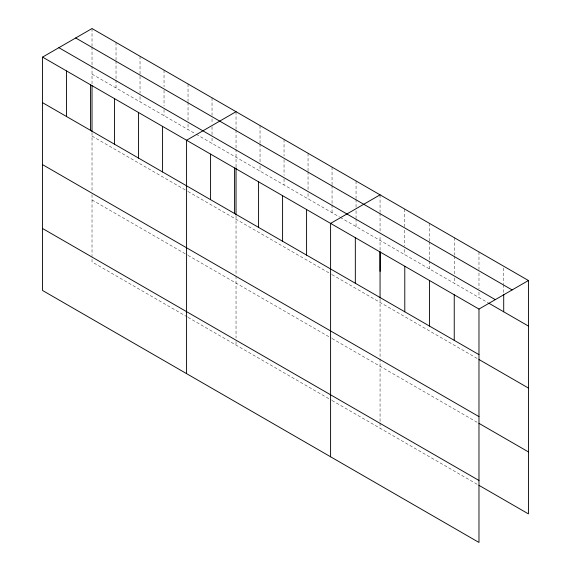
<?xml version="1.0" encoding="UTF-8"?>
<svg xmlns="http://www.w3.org/2000/svg" width="571" height="571" viewBox="0 0 571 571"><rect width="100%" height="100%" fill="white"/><g stroke="black" fill="none" stroke-linecap="round" stroke-linejoin="round"><path stroke-width="0.43" stroke-dasharray="2.85 2.14" d="M92.024 83.851L92.024 66.229M236.037 167.003L236.037 149.374M380.058 250.148L380.058 235.152M92.024 74.116L195.532 133.878M196.288 134.306L339.552 217.023M340.302 217.458L487.969 302.716M92.024 136.091L187.281 191.092M188.037 191.528L331.301 274.237M332.051 274.672L478.227 359.066M92.024 199.95L187.281 254.951M188.037 255.387L331.301 338.096M332.051 338.532L478.227 422.925M187.281 316.934L92.024 261.932L92.024 256.622M188.037 317.362L331.301 400.078M332.051 400.514L478.227 484.907M503.708 267.985L503.708 283.758M503.708 284.636L503.708 293.394M478.976 251.954L478.976 269.483M478.976 272.988L478.976 288.755M478.976 292.259L478.976 297.52M454.245 237.679L454.245 255.201M454.245 256.079L454.245 274.48M454.245 277.984L454.245 283.245M429.52 223.404L429.52 240.926M429.52 241.804L429.52 260.205M429.52 261.075L429.52 268.962M404.789 209.122L404.789 226.644M404.789 230.149L404.789 245.923M404.789 249.427L404.789 254.687M380.058 194.847L380.058 212.369M380.058 213.247L380.058 231.648M380.058 298.847L380.058 422.026M380.058 422.911L380.058 428.229M356.054 180.986L356.054 198.508M356.054 199.386L356.054 207.273M356.054 210.778L356.054 217.787M356.054 218.664L356.054 226.551M332.051 167.132L332.051 184.654M332.051 185.532L332.051 203.933M332.051 204.803L332.051 212.69M308.047 153.271L308.047 170.793M308.047 171.671L308.047 190.072M308.047 193.576L308.047 198.836M284.044 139.41L284.044 156.061M284.044 159.566L284.044 175.34M284.044 178.844L284.044 184.975M260.041 125.556L260.041 143.078M260.041 143.956L260.041 162.357M260.041 165.861L260.041 171.122M236.037 111.695L236.037 129.224M236.037 130.095L236.037 148.496M236.037 215.702L236.037 275.115M236.037 276.007L236.037 337.996M236.037 341.537L236.037 345.077M212.034 97.841L212.034 115.363M212.034 118.868L212.034 123.25M212.034 126.755L212.034 134.642M212.034 138.146L212.034 143.407M188.037 83.98L188.037 101.51M188.037 102.38L188.037 120.781M188.037 124.285L188.037 129.546M164.034 70.126L164.034 86.771M164.034 90.275L164.034 106.049M164.034 109.553L164.034 115.685M140.031 56.265L140.031 93.066M140.031 96.57L140.031 101.831M116.027 42.411L116.027 59.934M116.027 60.812L116.027 79.212M116.027 80.083L116.027 87.97M92.024 28.55L92.024 46.073M92.024 46.95L92.024 65.351M92.024 132.551L92.024 191.085M92.024 194.632L92.024 255.737"/><path stroke-width="0.86" d="M92.024 85.621L92.024 131.665M236.037 167.888L236.037 214.817M380.058 271.396L380.058 251.918L380.058 297.962M42.561 57.107L478.976 309.068L478.976 542.45L42.561 290.489L42.561 57.107L92.024 28.55L528.439 280.511L528.439 513.893L478.976 485.336M236.037 111.695L186.581 140.252L186.581 373.634M380.058 194.847L330.595 223.404L330.595 456.786M478.976 309.068L528.439 280.511M75.7 37.971L512.116 289.932M58.884 47.686L495.3 299.647M488.719 303.144L528.439 326.077M42.561 102.673L478.976 354.634M478.976 359.502L528.439 388.059M42.561 164.648L478.976 416.609M478.976 423.361L528.439 451.911M42.561 228.507L478.976 480.468M503.708 294.272L503.708 311.795M454.245 294.793L454.245 340.352M429.513 280.511L429.513 326.077M404.789 266.236L404.789 311.802M355.326 237.679L355.326 283.245M306.591 209.543L306.591 255.109M282.588 195.682L282.588 241.248M258.584 181.828L258.584 227.394M234.581 167.967L234.581 213.533M210.585 154.113L210.585 199.679M162.578 126.398L162.578 171.957M138.575 112.537L138.575 158.103M114.571 98.683L114.571 144.242M90.568 84.822L90.568 130.388M66.564 70.961L66.564 116.527"/></g></svg>
